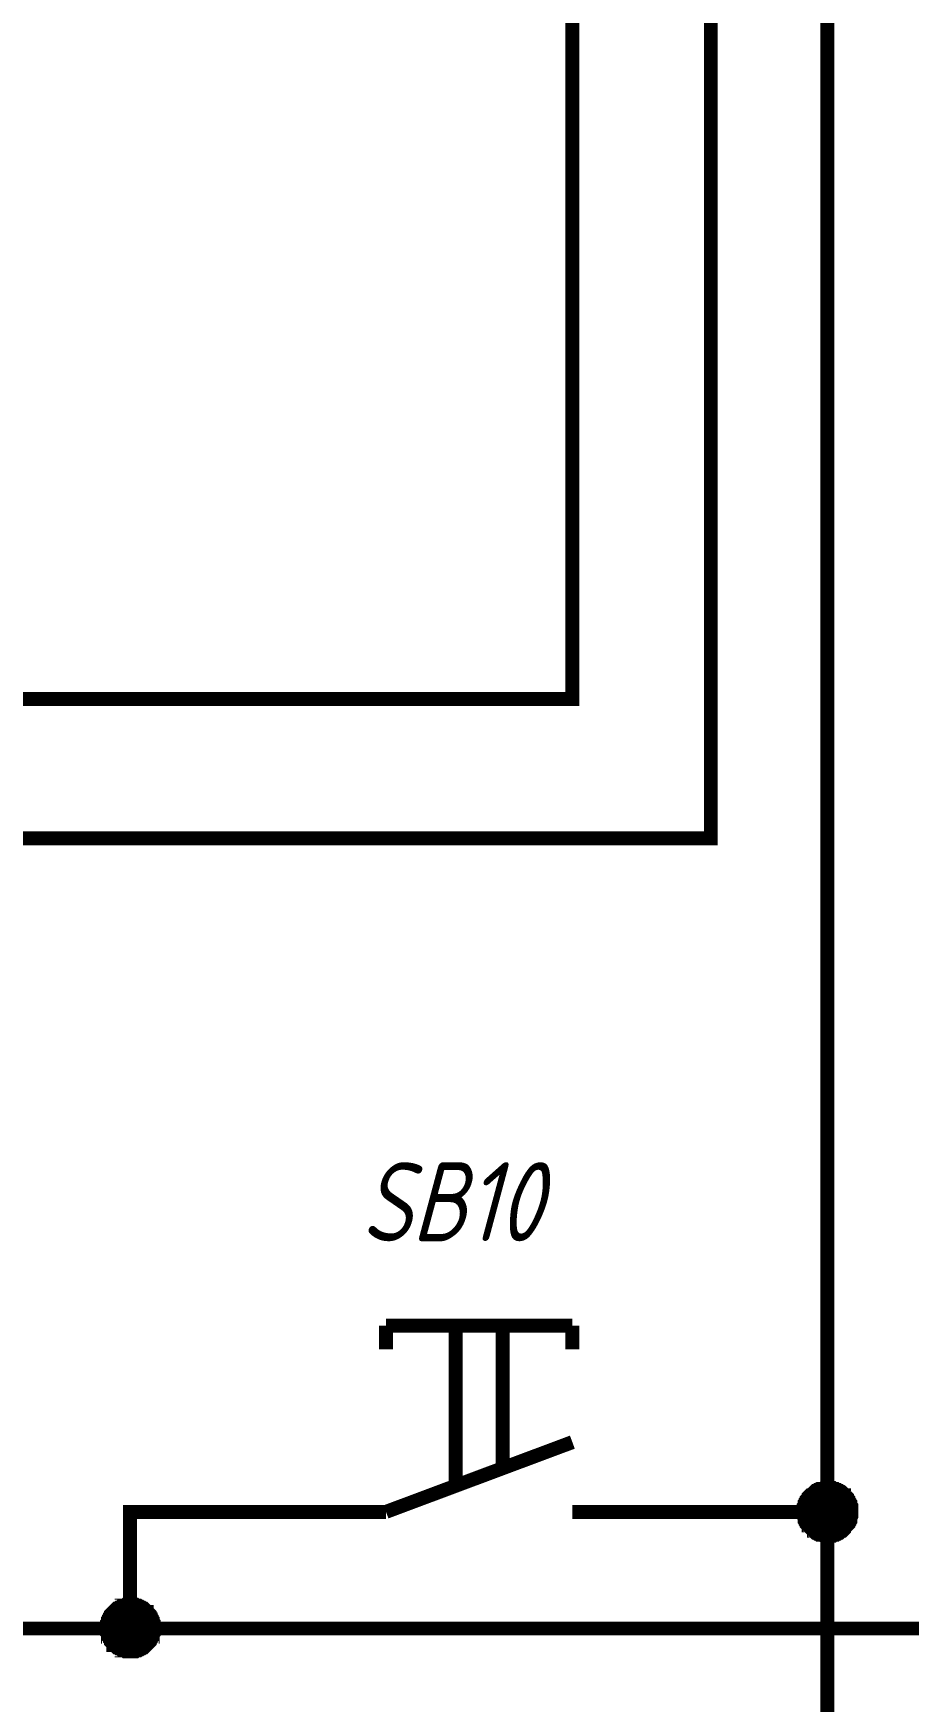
# Model space of a CAD drawing. Header units: millimetres. Extents: x 0 to 841, y 0 to 594.
# Drawn here: x 390.42 to 409.25, y 66.43 to 102.32 of the extents above; entities that cross this region are included whole.
import ezdxf

# ---------------------------------------------------------------- set-up
doc = ezdxf.new("R2010")
doc.units = ezdxf.units.MM
doc.layers.add('Sheet', color=255, linetype='Continuous')
doc.styles.get("Standard").update_dxf_attribs({"font": '', "oblique": 15})
doc.styles.get('Standard').set_extended_font_data('GOST type A')

msp = doc.modelspace()

# ---------------------------------------------------------------- linework, layer by layer
at = {"layer": 'Sheet', "color": 18, "true_color": 0x000000, "const_width": 0.3}
for points in [[(367.008, 70.51), (367.008, 88.002), (402.02, 88.002), (402.02, 311.492), (402.02, 311.492), (435.015, 311.492), (435.015, 333.979), (450.001, 333.979)], [(387.504, 70.51), (387.504, 85.001), (404.999, 85.001), (404.999, 308.983), (404.999, 308.983), (437.502, 308.983), (437.502, 328.985), (450.001, 328.985)], [(392.5, 68.001), (392.5, 68.001), (593.005, 68.001), (593.005, 323.99), (497.513, 323.99), (497.513, 323.99)], [(405.021, 45.513), (407.508, 45.513), (407.508, 58.011), (407.508, 70.51), (407.508, 306.497)], [(398.01, 74.519), (402.02, 74.519)], [(398.01, 74.519), (398.01, 74.004)], [(399.511, 71.002), (399.511, 74.519)], [(400.519, 74.519), (400.519, 71.517)], [(402.02, 74.519), (402.02, 74.004)], [(398.01, 70.51), (402.02, 72.01)], [(406.993, 70.51), (406.993, 70.532), (406.993, 70.554), (406.993, 70.599), (406.993, 70.621), (407.015, 70.644), (407.015, 70.666), (407.015, 70.689), (407.037, 70.711), (407.037, 70.733), (407.06, 70.756), (407.06, 70.778), (407.082, 70.801), (407.105, 70.823), (407.105, 70.845), (407.127, 70.868), (407.149, 70.868), (407.172, 70.89), (407.194, 70.913), (407.217, 70.935), (407.217, 70.935), (407.239, 70.957), (407.261, 70.957), (407.284, 70.98), (407.306, 70.98), (407.329, 71.002), (407.351, 71.002), (407.373, 71.002), (407.418, 71.025), (407.441, 71.025), (407.463, 71.025), (407.485, 71.025), (407.508, 71.025)], [(406.993, 70.51), (406.993, 70.532), (406.993, 70.554), (406.993, 70.599), (406.993, 70.621), (407.015, 70.644), (407.015, 70.666), (407.015, 70.689), (407.037, 70.711), (407.037, 70.733), (407.06, 70.756), (407.06, 70.778), (407.082, 70.801), (407.105, 70.823), (407.105, 70.845), (407.127, 70.868), (407.149, 70.868), (407.172, 70.89), (407.194, 70.913), (407.217, 70.935), (407.217, 70.935), (407.239, 70.957), (407.261, 70.957), (407.284, 70.98), (407.306, 70.98), (407.329, 71.002), (407.351, 71.002), (407.373, 71.002), (407.418, 71.025), (407.441, 71.025), (407.463, 71.025), (407.485, 71.025), (407.508, 71.025)], [(406.993, 70.51), (406.993, 70.532), (406.993, 70.554), (406.993, 70.599), (406.993, 70.621), (407.015, 70.644), (407.015, 70.666), (407.015, 70.689), (407.037, 70.711), (407.037, 70.733), (407.06, 70.756), (407.06, 70.778), (407.082, 70.801), (407.105, 70.823), (407.105, 70.845), (407.127, 70.868), (407.149, 70.868), (407.172, 70.89), (407.194, 70.913), (407.217, 70.935), (407.217, 70.935), (407.239, 70.957), (407.261, 70.957), (407.284, 70.98), (407.306, 70.98), (407.329, 71.002), (407.351, 71.002), (407.373, 71.002), (407.418, 71.025), (407.441, 71.025), (407.463, 71.025), (407.485, 71.025), (407.508, 71.025)], [(406.993, 70.51), (406.993, 70.532), (406.993, 70.554), (406.993, 70.599), (406.993, 70.621), (407.015, 70.644), (407.015, 70.666), (407.015, 70.689), (407.037, 70.711), (407.037, 70.733), (407.06, 70.756), (407.06, 70.778), (407.082, 70.801), (407.105, 70.823), (407.105, 70.845), (407.127, 70.868), (407.149, 70.868), (407.172, 70.89), (407.194, 70.913), (407.217, 70.935), (407.217, 70.935), (407.239, 70.957), (407.261, 70.957), (407.284, 70.98), (407.306, 70.98), (407.329, 71.002), (407.351, 71.002), (407.373, 71.002), (407.418, 71.025), (407.441, 71.025), (407.463, 71.025), (407.485, 71.025), (407.508, 71.025)], [(406.993, 70.51), (406.993, 70.532), (406.993, 70.554), (406.993, 70.599), (406.993, 70.621), (407.015, 70.644), (407.015, 70.666), (407.015, 70.689), (407.037, 70.711), (407.037, 70.733), (407.06, 70.756), (407.06, 70.778), (407.082, 70.801), (407.105, 70.823), (407.105, 70.845), (407.127, 70.868), (407.149, 70.868), (407.172, 70.89), (407.194, 70.913), (407.217, 70.935), (407.217, 70.935), (407.239, 70.957), (407.261, 70.957), (407.284, 70.98), (407.306, 70.98), (407.329, 71.002), (407.351, 71.002), (407.373, 71.002), (407.418, 71.025), (407.441, 71.025), (407.463, 71.025), (407.485, 71.025), (407.508, 71.025)], [(406.993, 70.51), (406.993, 70.532), (406.993, 70.554), (406.993, 70.599), (406.993, 70.621), (407.015, 70.644), (407.015, 70.666), (407.015, 70.689), (407.037, 70.711), (407.037, 70.733), (407.06, 70.756), (407.06, 70.778), (407.082, 70.801), (407.105, 70.823), (407.105, 70.845), (407.127, 70.868), (407.149, 70.868), (407.172, 70.89), (407.194, 70.913), (407.217, 70.935), (407.217, 70.935), (407.239, 70.957), (407.261, 70.957), (407.284, 70.98), (407.306, 70.98), (407.329, 71.002), (407.351, 71.002), (407.373, 71.002), (407.418, 71.025), (407.441, 71.025), (407.463, 71.025), (407.485, 71.025), (407.508, 71.025)], [(406.993, 70.51), (406.993, 70.532), (406.993, 70.554), (406.993, 70.599), (406.993, 70.621), (407.015, 70.644), (407.015, 70.666), (407.015, 70.689), (407.037, 70.711), (407.037, 70.733), (407.06, 70.756), (407.06, 70.778), (407.082, 70.801), (407.105, 70.823), (407.105, 70.845), (407.127, 70.868), (407.149, 70.868), (407.172, 70.89), (407.194, 70.913), (407.217, 70.935), (407.217, 70.935), (407.239, 70.957), (407.261, 70.957), (407.284, 70.98), (407.306, 70.98), (407.329, 71.002), (407.351, 71.002), (407.373, 71.002), (407.418, 71.025), (407.441, 71.025), (407.463, 71.025), (407.485, 71.025), (407.508, 71.025)], [(406.993, 70.51), (406.993, 70.532), (406.993, 70.554), (406.993, 70.599), (406.993, 70.621), (407.015, 70.644), (407.015, 70.666), (407.015, 70.689), (407.037, 70.711), (407.037, 70.733), (407.06, 70.756), (407.06, 70.778), (407.082, 70.801), (407.105, 70.823), (407.105, 70.845), (407.127, 70.868), (407.149, 70.868), (407.172, 70.89), (407.194, 70.913), (407.217, 70.935), (407.217, 70.935), (407.239, 70.957), (407.261, 70.957), (407.284, 70.98), (407.306, 70.98), (407.329, 71.002), (407.351, 71.002), (407.373, 71.002), (407.418, 71.025), (407.441, 71.025), (407.463, 71.025), (407.485, 71.025), (407.508, 71.025)], [(407.508, 71.025), (407.508, 71.025)], [(407.508, 71.025), (407.53, 71.025), (407.553, 71.025), (407.597, 71.025), (407.62, 71.025), (407.642, 71.002), (407.665, 71.002), (407.687, 71.002), (407.709, 70.98), (407.732, 70.98), (407.754, 70.957), (407.777, 70.957), (407.799, 70.935), (407.821, 70.935), (407.844, 70.913), (407.866, 70.89), (407.866, 70.868), (407.889, 70.868), (407.911, 70.845), (407.933, 70.823), (407.933, 70.801), (407.956, 70.778), (407.956, 70.756), (407.978, 70.733), (407.978, 70.711), (408.001, 70.689), (408.001, 70.666), (408.001, 70.644), (408.023, 70.621), (408.023, 70.599), (408.023, 70.554), (408.023, 70.532), (408.023, 70.51)], [(407.508, 71.025), (407.508, 71.025)], [(407.508, 71.025), (407.53, 71.025), (407.553, 71.025), (407.597, 71.025), (407.62, 71.025), (407.642, 71.002), (407.665, 71.002), (407.687, 71.002), (407.709, 70.98), (407.732, 70.98), (407.754, 70.957), (407.777, 70.957), (407.799, 70.935), (407.821, 70.935), (407.844, 70.913), (407.866, 70.89), (407.866, 70.868), (407.889, 70.868), (407.911, 70.845), (407.933, 70.823), (407.933, 70.801), (407.956, 70.778), (407.956, 70.756), (407.978, 70.733), (407.978, 70.711), (408.001, 70.689), (408.001, 70.666), (408.001, 70.644), (408.023, 70.621), (408.023, 70.599), (408.023, 70.554), (408.023, 70.532), (408.023, 70.51)], [(407.508, 71.025), (407.508, 71.025)], [(407.508, 71.025), (407.53, 71.025), (407.553, 71.025), (407.597, 71.025), (407.62, 71.025), (407.642, 71.002), (407.665, 71.002), (407.687, 71.002), (407.709, 70.98), (407.732, 70.98), (407.754, 70.957), (407.777, 70.957), (407.799, 70.935), (407.821, 70.935), (407.844, 70.913), (407.866, 70.89), (407.866, 70.868), (407.889, 70.868), (407.911, 70.845), (407.933, 70.823), (407.933, 70.801), (407.956, 70.778), (407.956, 70.756), (407.978, 70.733), (407.978, 70.711), (408.001, 70.689), (408.001, 70.666), (408.001, 70.644), (408.023, 70.621), (408.023, 70.599), (408.023, 70.554), (408.023, 70.532), (408.023, 70.51)], [(407.508, 71.025), (407.508, 71.025)], [(407.508, 71.025), (407.53, 71.025), (407.553, 71.025), (407.597, 71.025), (407.62, 71.025), (407.642, 71.002), (407.665, 71.002), (407.687, 71.002), (407.709, 70.98), (407.732, 70.98), (407.754, 70.957), (407.777, 70.957), (407.799, 70.935), (407.821, 70.935), (407.844, 70.913), (407.866, 70.89), (407.866, 70.868), (407.889, 70.868), (407.911, 70.845), (407.933, 70.823), (407.933, 70.801), (407.956, 70.778), (407.956, 70.756), (407.978, 70.733), (407.978, 70.711), (408.001, 70.689), (408.001, 70.666), (408.001, 70.644), (408.023, 70.621), (408.023, 70.599), (408.023, 70.554), (408.023, 70.532), (408.023, 70.51)], [(407.508, 71.025), (407.508, 71.025)], [(407.508, 71.025), (407.53, 71.025), (407.553, 71.025), (407.597, 71.025), (407.62, 71.025), (407.642, 71.002), (407.665, 71.002), (407.687, 71.002), (407.709, 70.98), (407.732, 70.98), (407.754, 70.957), (407.777, 70.957), (407.799, 70.935), (407.821, 70.935), (407.844, 70.913), (407.866, 70.89), (407.866, 70.868), (407.889, 70.868), (407.911, 70.845), (407.933, 70.823), (407.933, 70.801), (407.956, 70.778), (407.956, 70.756), (407.978, 70.733), (407.978, 70.711), (408.001, 70.689), (408.001, 70.666), (408.001, 70.644), (408.023, 70.621), (408.023, 70.599), (408.023, 70.554), (408.023, 70.532), (408.023, 70.51)], [(407.508, 71.025), (407.508, 71.025)], [(407.508, 71.025), (407.53, 71.025), (407.553, 71.025), (407.597, 71.025), (407.62, 71.025), (407.642, 71.002), (407.665, 71.002), (407.687, 71.002), (407.709, 70.98), (407.732, 70.98), (407.754, 70.957), (407.777, 70.957), (407.799, 70.935), (407.821, 70.935), (407.844, 70.913), (407.866, 70.89), (407.866, 70.868), (407.889, 70.868), (407.911, 70.845), (407.933, 70.823), (407.933, 70.801), (407.956, 70.778), (407.956, 70.756), (407.978, 70.733), (407.978, 70.711), (408.001, 70.689), (408.001, 70.666), (408.001, 70.644), (408.023, 70.621), (408.023, 70.599), (408.023, 70.554), (408.023, 70.532), (408.023, 70.51)], [(407.508, 71.025), (407.508, 71.025)], [(407.508, 71.025), (407.53, 71.025), (407.553, 71.025), (407.597, 71.025), (407.62, 71.025), (407.642, 71.002), (407.665, 71.002), (407.687, 71.002), (407.709, 70.98), (407.732, 70.98), (407.754, 70.957), (407.777, 70.957), (407.799, 70.935), (407.821, 70.935), (407.844, 70.913), (407.866, 70.89), (407.866, 70.868), (407.889, 70.868), (407.911, 70.845), (407.933, 70.823), (407.933, 70.801), (407.956, 70.778), (407.956, 70.756), (407.978, 70.733), (407.978, 70.711), (408.001, 70.689), (408.001, 70.666), (408.001, 70.644), (408.023, 70.621), (408.023, 70.599), (408.023, 70.554), (408.023, 70.532), (408.023, 70.51)], [(407.508, 71.025), (407.508, 71.025)], [(407.508, 71.025), (407.53, 71.025), (407.553, 71.025), (407.597, 71.025), (407.62, 71.025), (407.642, 71.002), (407.665, 71.002), (407.687, 71.002), (407.709, 70.98), (407.732, 70.98), (407.754, 70.957), (407.777, 70.957), (407.799, 70.935), (407.821, 70.935), (407.844, 70.913), (407.866, 70.89), (407.866, 70.868), (407.889, 70.868), (407.911, 70.845), (407.933, 70.823), (407.933, 70.801), (407.956, 70.778), (407.956, 70.756), (407.978, 70.733), (407.978, 70.711), (408.001, 70.689), (408.001, 70.666), (408.001, 70.644), (408.023, 70.621), (408.023, 70.599), (408.023, 70.554), (408.023, 70.532), (408.023, 70.51)], [(355.001, 70.51), (352.515, 70.51), (352.515, 68.001), (372.518, 68.001), (392.5, 68.001), (392.5, 70.51), (395.008, 70.51)], [(397.517, 70.51), (395.008, 70.51)], [(397.517, 70.51), (398.01, 70.51)], [(402.512, 70.51), (402.02, 70.51)], [(402.512, 70.51), (405.021, 70.51)], [(405.021, 70.51), (407.508, 70.51)], [(407.508, 69.994), (407.485, 69.994), (407.463, 69.994), (407.441, 69.994), (407.418, 69.994), (407.373, 70.017), (407.351, 70.017), (407.329, 70.017), (407.306, 70.039), (407.284, 70.039), (407.261, 70.062), (407.239, 70.062), (407.217, 70.084), (407.217, 70.106), (407.194, 70.106), (407.172, 70.129), (407.149, 70.151), (407.127, 70.174), (407.105, 70.196), (407.105, 70.218), (407.082, 70.218), (407.06, 70.241), (407.06, 70.263), (407.037, 70.286), (407.037, 70.308), (407.015, 70.33), (407.015, 70.353), (407.015, 70.375), (406.993, 70.42), (406.993, 70.442), (406.993, 70.465), (406.993, 70.487), (406.993, 70.51)], [(406.993, 70.51), (406.993, 70.51)], [(407.508, 69.994), (407.485, 69.994), (407.463, 69.994), (407.441, 69.994), (407.418, 69.994), (407.373, 70.017), (407.351, 70.017), (407.329, 70.017), (407.306, 70.039), (407.284, 70.039), (407.261, 70.062), (407.239, 70.062), (407.217, 70.084), (407.217, 70.106), (407.194, 70.106), (407.172, 70.129), (407.149, 70.151), (407.127, 70.174), (407.105, 70.196), (407.105, 70.218), (407.082, 70.218), (407.06, 70.241), (407.06, 70.263), (407.037, 70.286), (407.037, 70.308), (407.015, 70.33), (407.015, 70.353), (407.015, 70.375), (406.993, 70.42), (406.993, 70.442), (406.993, 70.465), (406.993, 70.487), (406.993, 70.51)], [(406.993, 70.51), (406.993, 70.51)], [(407.508, 69.994), (407.485, 69.994), (407.463, 69.994), (407.441, 69.994), (407.418, 69.994), (407.373, 70.017), (407.351, 70.017), (407.329, 70.017), (407.306, 70.039), (407.284, 70.039), (407.261, 70.062), (407.239, 70.062), (407.217, 70.084), (407.217, 70.106), (407.194, 70.106), (407.172, 70.129), (407.149, 70.151), (407.127, 70.174), (407.105, 70.196), (407.105, 70.218), (407.082, 70.218), (407.06, 70.241), (407.06, 70.263), (407.037, 70.286), (407.037, 70.308), (407.015, 70.33), (407.015, 70.353), (407.015, 70.375), (406.993, 70.42), (406.993, 70.442), (406.993, 70.465), (406.993, 70.487), (406.993, 70.51)], [(406.993, 70.51), (406.993, 70.51)], [(407.508, 69.994), (407.485, 69.994), (407.463, 69.994), (407.441, 69.994), (407.418, 69.994), (407.373, 70.017), (407.351, 70.017), (407.329, 70.017), (407.306, 70.039), (407.284, 70.039), (407.261, 70.062), (407.239, 70.062), (407.217, 70.084), (407.217, 70.106), (407.194, 70.106), (407.172, 70.129), (407.149, 70.151), (407.127, 70.174), (407.105, 70.196), (407.105, 70.218), (407.082, 70.218), (407.06, 70.241), (407.06, 70.263), (407.037, 70.286), (407.037, 70.308), (407.015, 70.33), (407.015, 70.353), (407.015, 70.375), (406.993, 70.42), (406.993, 70.442), (406.993, 70.465), (406.993, 70.487), (406.993, 70.51)], [(406.993, 70.51), (406.993, 70.51)], [(407.508, 69.994), (407.485, 69.994), (407.463, 69.994), (407.441, 69.994), (407.418, 69.994), (407.373, 70.017), (407.351, 70.017), (407.329, 70.017), (407.306, 70.039), (407.284, 70.039), (407.261, 70.062), (407.239, 70.062), (407.217, 70.084), (407.217, 70.106), (407.194, 70.106), (407.172, 70.129), (407.149, 70.151), (407.127, 70.174), (407.105, 70.196), (407.105, 70.218), (407.082, 70.218), (407.06, 70.241), (407.06, 70.263), (407.037, 70.286), (407.037, 70.308), (407.015, 70.33), (407.015, 70.353), (407.015, 70.375), (406.993, 70.42), (406.993, 70.442), (406.993, 70.465), (406.993, 70.487), (406.993, 70.51)], [(406.993, 70.51), (406.993, 70.51)], [(407.508, 69.994), (407.485, 69.994), (407.463, 69.994), (407.441, 69.994), (407.418, 69.994), (407.373, 70.017), (407.351, 70.017), (407.329, 70.017), (407.306, 70.039), (407.284, 70.039), (407.261, 70.062), (407.239, 70.062), (407.217, 70.084), (407.217, 70.106), (407.194, 70.106), (407.172, 70.129), (407.149, 70.151), (407.127, 70.174), (407.105, 70.196), (407.105, 70.218), (407.082, 70.218), (407.06, 70.241), (407.06, 70.263), (407.037, 70.286), (407.037, 70.308), (407.015, 70.33), (407.015, 70.353), (407.015, 70.375), (406.993, 70.42), (406.993, 70.442), (406.993, 70.465), (406.993, 70.487), (406.993, 70.51)], [(406.993, 70.51), (406.993, 70.51)], [(407.508, 69.994), (407.485, 69.994), (407.463, 69.994), (407.441, 69.994), (407.418, 69.994), (407.373, 70.017), (407.351, 70.017), (407.329, 70.017), (407.306, 70.039), (407.284, 70.039), (407.261, 70.062), (407.239, 70.062), (407.217, 70.084), (407.217, 70.106), (407.194, 70.106), (407.172, 70.129), (407.149, 70.151), (407.127, 70.174), (407.105, 70.196), (407.105, 70.218), (407.082, 70.218), (407.06, 70.241), (407.06, 70.263), (407.037, 70.286), (407.037, 70.308), (407.015, 70.33), (407.015, 70.353), (407.015, 70.375), (406.993, 70.42), (406.993, 70.442), (406.993, 70.465), (406.993, 70.487), (406.993, 70.51)], [(406.993, 70.51), (406.993, 70.51)], [(407.508, 69.994), (407.485, 69.994), (407.463, 69.994), (407.441, 69.994), (407.418, 69.994), (407.373, 70.017), (407.351, 70.017), (407.329, 70.017), (407.306, 70.039), (407.284, 70.039), (407.261, 70.062), (407.239, 70.062), (407.217, 70.084), (407.217, 70.106), (407.194, 70.106), (407.172, 70.129), (407.149, 70.151), (407.127, 70.174), (407.105, 70.196), (407.105, 70.218), (407.082, 70.218), (407.06, 70.241), (407.06, 70.263), (407.037, 70.286), (407.037, 70.308), (407.015, 70.33), (407.015, 70.353), (407.015, 70.375), (406.993, 70.42), (406.993, 70.442), (406.993, 70.465), (406.993, 70.487), (406.993, 70.51)], [(406.993, 70.51), (406.993, 70.51)], [(408.023, 70.51), (408.023, 70.487), (408.023, 70.465), (408.023, 70.442), (408.023, 70.42), (408.001, 70.375), (408.001, 70.353), (408.001, 70.33), (407.978, 70.308), (407.978, 70.286), (407.956, 70.263), (407.956, 70.241), (407.933, 70.218), (407.933, 70.218), (407.911, 70.196), (407.889, 70.174), (407.866, 70.151), (407.866, 70.129), (407.844, 70.106), (407.821, 70.106), (407.799, 70.084), (407.777, 70.062), (407.754, 70.062), (407.732, 70.039), (407.709, 70.039), (407.687, 70.017), (407.665, 70.017), (407.642, 70.017), (407.62, 69.994), (407.597, 69.994), (407.553, 69.994), (407.53, 69.994), (407.508, 69.994)], [(408.023, 70.51), (408.023, 70.487), (408.023, 70.465), (408.023, 70.442), (408.023, 70.42), (408.001, 70.375), (408.001, 70.353), (408.001, 70.33), (407.978, 70.308), (407.978, 70.286), (407.956, 70.263), (407.956, 70.241), (407.933, 70.218), (407.933, 70.218), (407.911, 70.196), (407.889, 70.174), (407.866, 70.151), (407.866, 70.129), (407.844, 70.106), (407.821, 70.106), (407.799, 70.084), (407.777, 70.062), (407.754, 70.062), (407.732, 70.039), (407.709, 70.039), (407.687, 70.017), (407.665, 70.017), (407.642, 70.017), (407.62, 69.994), (407.597, 69.994), (407.553, 69.994), (407.53, 69.994), (407.508, 69.994)], [(408.023, 70.51), (408.023, 70.487), (408.023, 70.465), (408.023, 70.442), (408.023, 70.42), (408.001, 70.375), (408.001, 70.353), (408.001, 70.33), (407.978, 70.308), (407.978, 70.286), (407.956, 70.263), (407.956, 70.241), (407.933, 70.218), (407.933, 70.218), (407.911, 70.196), (407.889, 70.174), (407.866, 70.151), (407.866, 70.129), (407.844, 70.106), (407.821, 70.106), (407.799, 70.084), (407.777, 70.062), (407.754, 70.062), (407.732, 70.039), (407.709, 70.039), (407.687, 70.017), (407.665, 70.017), (407.642, 70.017), (407.62, 69.994), (407.597, 69.994), (407.553, 69.994), (407.53, 69.994), (407.508, 69.994)], [(408.023, 70.51), (408.023, 70.487), (408.023, 70.465), (408.023, 70.442), (408.023, 70.42), (408.001, 70.375), (408.001, 70.353), (408.001, 70.33), (407.978, 70.308), (407.978, 70.286), (407.956, 70.263), (407.956, 70.241), (407.933, 70.218), (407.933, 70.218), (407.911, 70.196), (407.889, 70.174), (407.866, 70.151), (407.866, 70.129), (407.844, 70.106), (407.821, 70.106), (407.799, 70.084), (407.777, 70.062), (407.754, 70.062), (407.732, 70.039), (407.709, 70.039), (407.687, 70.017), (407.665, 70.017), (407.642, 70.017), (407.62, 69.994), (407.597, 69.994), (407.553, 69.994), (407.53, 69.994), (407.508, 69.994)], [(408.023, 70.51), (408.023, 70.487), (408.023, 70.465), (408.023, 70.442), (408.023, 70.42), (408.001, 70.375), (408.001, 70.353), (408.001, 70.33), (407.978, 70.308), (407.978, 70.286), (407.956, 70.263), (407.956, 70.241), (407.933, 70.218), (407.933, 70.218), (407.911, 70.196), (407.889, 70.174), (407.866, 70.151), (407.866, 70.129), (407.844, 70.106), (407.821, 70.106), (407.799, 70.084), (407.777, 70.062), (407.754, 70.062), (407.732, 70.039), (407.709, 70.039), (407.687, 70.017), (407.665, 70.017), (407.642, 70.017), (407.62, 69.994), (407.597, 69.994), (407.553, 69.994), (407.53, 69.994), (407.508, 69.994)], [(408.023, 70.51), (408.023, 70.487), (408.023, 70.465), (408.023, 70.442), (408.023, 70.42), (408.001, 70.375), (408.001, 70.353), (408.001, 70.33), (407.978, 70.308), (407.978, 70.286), (407.956, 70.263), (407.956, 70.241), (407.933, 70.218), (407.933, 70.218), (407.911, 70.196), (407.889, 70.174), (407.866, 70.151), (407.866, 70.129), (407.844, 70.106), (407.821, 70.106), (407.799, 70.084), (407.777, 70.062), (407.754, 70.062), (407.732, 70.039), (407.709, 70.039), (407.687, 70.017), (407.665, 70.017), (407.642, 70.017), (407.62, 69.994), (407.597, 69.994), (407.553, 69.994), (407.53, 69.994), (407.508, 69.994)], [(408.023, 70.51), (408.023, 70.487), (408.023, 70.465), (408.023, 70.442), (408.023, 70.42), (408.001, 70.375), (408.001, 70.353), (408.001, 70.33), (407.978, 70.308), (407.978, 70.286), (407.956, 70.263), (407.956, 70.241), (407.933, 70.218), (407.933, 70.218), (407.911, 70.196), (407.889, 70.174), (407.866, 70.151), (407.866, 70.129), (407.844, 70.106), (407.821, 70.106), (407.799, 70.084), (407.777, 70.062), (407.754, 70.062), (407.732, 70.039), (407.709, 70.039), (407.687, 70.017), (407.665, 70.017), (407.642, 70.017), (407.62, 69.994), (407.597, 69.994), (407.553, 69.994), (407.53, 69.994), (407.508, 69.994)], [(408.023, 70.51), (408.023, 70.487), (408.023, 70.465), (408.023, 70.442), (408.023, 70.42), (408.001, 70.375), (408.001, 70.353), (408.001, 70.33), (407.978, 70.308), (407.978, 70.286), (407.956, 70.263), (407.956, 70.241), (407.933, 70.218), (407.933, 70.218), (407.911, 70.196), (407.889, 70.174), (407.866, 70.151), (407.866, 70.129), (407.844, 70.106), (407.821, 70.106), (407.799, 70.084), (407.777, 70.062), (407.754, 70.062), (407.732, 70.039), (407.709, 70.039), (407.687, 70.017), (407.665, 70.017), (407.642, 70.017), (407.62, 69.994), (407.597, 69.994), (407.553, 69.994), (407.53, 69.994), (407.508, 69.994)], [(408.023, 70.51), (408.023, 70.51), (408.023, 70.51), (408.023, 70.51), (408.023, 70.51), (408.023, 70.51), (408.023, 70.51), (408.023, 70.51), (408.023, 70.51), (408.023, 70.51), (408.023, 70.51), (408.023, 70.51), (408.023, 70.51), (408.023, 70.51), (408.023, 70.51), (408.023, 70.51), (408.023, 70.51), (408.023, 70.51), (408.023, 70.51), (408.023, 70.51), (408.023, 70.51), (408.023, 70.51), (408.023, 70.51), (408.023, 70.51), (408.023, 70.51), (408.023, 70.51), (408.023, 70.51), (408.023, 70.51), (408.023, 70.51), (408.023, 70.51), (408.023, 70.51), (408.023, 70.51), (408.023, 70.51)], [(408.023, 70.51), (408.023, 70.51)], [(408.023, 70.51), (408.023, 70.51), (408.023, 70.51), (408.023, 70.51), (408.023, 70.51), (408.023, 70.51), (408.023, 70.51), (408.023, 70.51), (408.023, 70.51), (408.023, 70.51), (408.023, 70.51), (408.023, 70.51), (408.023, 70.51), (408.023, 70.51), (408.023, 70.51), (408.023, 70.51), (408.023, 70.51), (408.023, 70.51), (408.023, 70.51), (408.023, 70.51), (408.023, 70.51), (408.023, 70.51), (408.023, 70.51), (408.023, 70.51), (408.023, 70.51), (408.023, 70.51), (408.023, 70.51), (408.023, 70.51), (408.023, 70.51), (408.023, 70.51), (408.023, 70.51), (408.023, 70.51), (408.023, 70.51)], [(408.023, 70.51), (408.023, 70.51)], [(408.023, 70.51), (408.023, 70.51), (408.023, 70.51), (408.023, 70.51), (408.023, 70.51), (408.023, 70.51), (408.023, 70.51), (408.023, 70.51), (408.023, 70.51), (408.023, 70.51), (408.023, 70.51), (408.023, 70.51), (408.023, 70.51), (408.023, 70.51), (408.023, 70.51), (408.023, 70.51), (408.023, 70.51), (408.023, 70.51), (408.023, 70.51), (408.023, 70.51), (408.023, 70.51), (408.023, 70.51), (408.023, 70.51), (408.023, 70.51), (408.023, 70.51), (408.023, 70.51), (408.023, 70.51), (408.023, 70.51), (408.023, 70.51), (408.023, 70.51), (408.023, 70.51), (408.023, 70.51), (408.023, 70.51)], [(408.023, 70.51), (408.023, 70.51)], [(408.023, 70.51), (408.023, 70.51), (408.023, 70.51), (408.023, 70.51), (408.023, 70.51), (408.023, 70.51), (408.023, 70.51), (408.023, 70.51), (408.023, 70.51), (408.023, 70.51), (408.023, 70.51), (408.023, 70.51), (408.023, 70.51), (408.023, 70.51), (408.023, 70.51), (408.023, 70.51), (408.023, 70.51), (408.023, 70.51), (408.023, 70.51), (408.023, 70.51), (408.023, 70.51), (408.023, 70.51), (408.023, 70.51), (408.023, 70.51), (408.023, 70.51), (408.023, 70.51), (408.023, 70.51), (408.023, 70.51), (408.023, 70.51), (408.023, 70.51), (408.023, 70.51), (408.023, 70.51), (408.023, 70.51)], [(408.023, 70.51), (408.023, 70.51)], [(408.023, 70.51), (408.023, 70.51), (408.023, 70.51), (408.023, 70.51), (408.023, 70.51), (408.023, 70.51), (408.023, 70.51), (408.023, 70.51), (408.023, 70.51), (408.023, 70.51), (408.023, 70.51), (408.023, 70.51), (408.023, 70.51), (408.023, 70.51), (408.023, 70.51), (408.023, 70.51), (408.023, 70.51), (408.023, 70.51), (408.023, 70.51), (408.023, 70.51), (408.023, 70.51), (408.023, 70.51), (408.023, 70.51), (408.023, 70.51), (408.023, 70.51), (408.023, 70.51), (408.023, 70.51), (408.023, 70.51), (408.023, 70.51), (408.023, 70.51), (408.023, 70.51), (408.023, 70.51), (408.023, 70.51)], [(408.023, 70.51), (408.023, 70.51)], [(408.023, 70.51), (408.023, 70.51), (408.023, 70.51), (408.023, 70.51), (408.023, 70.51), (408.023, 70.51), (408.023, 70.51), (408.023, 70.51), (408.023, 70.51), (408.023, 70.51), (408.023, 70.51), (408.023, 70.51), (408.023, 70.51), (408.023, 70.51), (408.023, 70.51), (408.023, 70.51), (408.023, 70.51), (408.023, 70.51), (408.023, 70.51), (408.023, 70.51), (408.023, 70.51), (408.023, 70.51), (408.023, 70.51), (408.023, 70.51), (408.023, 70.51), (408.023, 70.51), (408.023, 70.51), (408.023, 70.51), (408.023, 70.51), (408.023, 70.51), (408.023, 70.51), (408.023, 70.51), (408.023, 70.51)], [(408.023, 70.51), (408.023, 70.51)], [(408.023, 70.51), (408.023, 70.51), (408.023, 70.51), (408.023, 70.51), (408.023, 70.51), (408.023, 70.51), (408.023, 70.51), (408.023, 70.51), (408.023, 70.51), (408.023, 70.51), (408.023, 70.51), (408.023, 70.51), (408.023, 70.51), (408.023, 70.51), (408.023, 70.51), (408.023, 70.51), (408.023, 70.51), (408.023, 70.51), (408.023, 70.51), (408.023, 70.51), (408.023, 70.51), (408.023, 70.51), (408.023, 70.51), (408.023, 70.51), (408.023, 70.51), (408.023, 70.51), (408.023, 70.51), (408.023, 70.51), (408.023, 70.51), (408.023, 70.51), (408.023, 70.51), (408.023, 70.51), (408.023, 70.51)], [(408.023, 70.51), (408.023, 70.51)], [(408.023, 70.51), (408.023, 70.51), (408.023, 70.51), (408.023, 70.51), (408.023, 70.51), (408.023, 70.51), (408.023, 70.51), (408.023, 70.51), (408.023, 70.51), (408.023, 70.51), (408.023, 70.51), (408.023, 70.51), (408.023, 70.51), (408.023, 70.51), (408.023, 70.51), (408.023, 70.51), (408.023, 70.51), (408.023, 70.51), (408.023, 70.51), (408.023, 70.51), (408.023, 70.51), (408.023, 70.51), (408.023, 70.51), (408.023, 70.51), (408.023, 70.51), (408.023, 70.51), (408.023, 70.51), (408.023, 70.51), (408.023, 70.51), (408.023, 70.51), (408.023, 70.51), (408.023, 70.51), (408.023, 70.51)], [(408.023, 70.51), (408.023, 70.51)], [(392.007, 68.001), (392.007, 68.023), (392.007, 68.046), (392.007, 68.09), (392.007, 68.113), (392.029, 68.135), (392.029, 68.158), (392.029, 68.18), (392.052, 68.202), (392.052, 68.225), (392.074, 68.247), (392.074, 68.27), (392.096, 68.292), (392.096, 68.314), (392.119, 68.337), (392.141, 68.359), (392.141, 68.359), (392.164, 68.382), (392.186, 68.404), (392.208, 68.426), (392.231, 68.426), (392.253, 68.449), (392.276, 68.449), (392.298, 68.471), (392.32, 68.471), (392.32, 68.494), (392.365, 68.494), (392.388, 68.494), (392.41, 68.516), (392.432, 68.516), (392.455, 68.516), (392.477, 68.516), (392.5, 68.516)], [(392.007, 68.001), (392.007, 68.023), (392.007, 68.046), (392.007, 68.09), (392.007, 68.113), (392.029, 68.135), (392.029, 68.158), (392.029, 68.18), (392.052, 68.202), (392.052, 68.225), (392.074, 68.247), (392.074, 68.27), (392.096, 68.292), (392.096, 68.314), (392.119, 68.337), (392.141, 68.359), (392.141, 68.359), (392.164, 68.382), (392.186, 68.404), (392.208, 68.426), (392.231, 68.426), (392.253, 68.449), (392.276, 68.449), (392.298, 68.471), (392.32, 68.471), (392.32, 68.494), (392.365, 68.494), (392.388, 68.494), (392.41, 68.516), (392.432, 68.516), (392.455, 68.516), (392.477, 68.516), (392.5, 68.516)], [(392.007, 68.001), (392.007, 68.023), (392.007, 68.046), (392.007, 68.09), (392.007, 68.113), (392.029, 68.135), (392.029, 68.158), (392.029, 68.18), (392.052, 68.202), (392.052, 68.225), (392.074, 68.247), (392.074, 68.27), (392.096, 68.292), (392.096, 68.314), (392.119, 68.337), (392.141, 68.359), (392.141, 68.359), (392.164, 68.382), (392.186, 68.404), (392.208, 68.426), (392.231, 68.426), (392.253, 68.449), (392.276, 68.449), (392.298, 68.471), (392.32, 68.471), (392.32, 68.494), (392.365, 68.494), (392.388, 68.494), (392.41, 68.516), (392.432, 68.516), (392.455, 68.516), (392.477, 68.516), (392.5, 68.516)], [(392.007, 68.001), (392.007, 68.023), (392.007, 68.046), (392.007, 68.09), (392.007, 68.113), (392.029, 68.135), (392.029, 68.158), (392.029, 68.18), (392.052, 68.202), (392.052, 68.225), (392.074, 68.247), (392.074, 68.27), (392.096, 68.292), (392.096, 68.314), (392.119, 68.337), (392.141, 68.359), (392.141, 68.359), (392.164, 68.382), (392.186, 68.404), (392.208, 68.426), (392.231, 68.426), (392.253, 68.449), (392.276, 68.449), (392.298, 68.471), (392.32, 68.471), (392.32, 68.494), (392.365, 68.494), (392.388, 68.494), (392.41, 68.516), (392.432, 68.516), (392.455, 68.516), (392.477, 68.516), (392.5, 68.516)], [(392.007, 68.001), (392.007, 68.023), (392.007, 68.046), (392.007, 68.09), (392.007, 68.113), (392.029, 68.135), (392.029, 68.158), (392.029, 68.18), (392.052, 68.202), (392.052, 68.225), (392.074, 68.247), (392.074, 68.27), (392.096, 68.292), (392.096, 68.314), (392.119, 68.337), (392.141, 68.359), (392.141, 68.359), (392.164, 68.382), (392.186, 68.404), (392.208, 68.426), (392.231, 68.426), (392.253, 68.449), (392.276, 68.449), (392.298, 68.471), (392.32, 68.471), (392.32, 68.494), (392.365, 68.494), (392.388, 68.494), (392.41, 68.516), (392.432, 68.516), (392.455, 68.516), (392.477, 68.516), (392.5, 68.516)], [(392.007, 68.001), (392.007, 68.023), (392.007, 68.046), (392.007, 68.09), (392.007, 68.113), (392.029, 68.135), (392.029, 68.158), (392.029, 68.18), (392.052, 68.202), (392.052, 68.225), (392.074, 68.247), (392.074, 68.27), (392.096, 68.292), (392.096, 68.314), (392.119, 68.337), (392.141, 68.359), (392.141, 68.359), (392.164, 68.382), (392.186, 68.404), (392.208, 68.426), (392.231, 68.426), (392.253, 68.449), (392.276, 68.449), (392.298, 68.471), (392.32, 68.471), (392.32, 68.494), (392.365, 68.494), (392.388, 68.494), (392.41, 68.516), (392.432, 68.516), (392.455, 68.516), (392.477, 68.516), (392.5, 68.516)], [(392.007, 68.001), (392.007, 68.023), (392.007, 68.046), (392.007, 68.09), (392.007, 68.113), (392.029, 68.135), (392.029, 68.158), (392.029, 68.18), (392.052, 68.202), (392.052, 68.225), (392.074, 68.247), (392.074, 68.27), (392.096, 68.292), (392.096, 68.314), (392.119, 68.337), (392.141, 68.359), (392.141, 68.359), (392.164, 68.382), (392.186, 68.404), (392.208, 68.426), (392.231, 68.426), (392.253, 68.449), (392.276, 68.449), (392.298, 68.471), (392.32, 68.471), (392.32, 68.494), (392.365, 68.494), (392.388, 68.494), (392.41, 68.516), (392.432, 68.516), (392.455, 68.516), (392.477, 68.516), (392.5, 68.516)], [(392.007, 68.001), (392.007, 68.023), (392.007, 68.046), (392.007, 68.09), (392.007, 68.113), (392.029, 68.135), (392.029, 68.158), (392.029, 68.18), (392.052, 68.202), (392.052, 68.225), (392.074, 68.247), (392.074, 68.27), (392.096, 68.292), (392.096, 68.314), (392.119, 68.337), (392.141, 68.359), (392.141, 68.359), (392.164, 68.382), (392.186, 68.404), (392.208, 68.426), (392.231, 68.426), (392.253, 68.449), (392.276, 68.449), (392.298, 68.471), (392.32, 68.471), (392.32, 68.494), (392.365, 68.494), (392.388, 68.494), (392.41, 68.516), (392.432, 68.516), (392.455, 68.516), (392.477, 68.516), (392.5, 68.516)], [(392.5, 68.516), (392.5, 68.516)], [(392.5, 68.516), (392.522, 68.516), (392.544, 68.516), (392.589, 68.516), (392.612, 68.516), (392.634, 68.494), (392.656, 68.494), (392.679, 68.494), (392.701, 68.471), (392.724, 68.471), (392.746, 68.449), (392.768, 68.449), (392.791, 68.426), (392.813, 68.426), (392.836, 68.404), (392.858, 68.382), (392.858, 68.359), (392.88, 68.359), (392.903, 68.337), (392.925, 68.314), (392.925, 68.292), (392.948, 68.27), (392.948, 68.247), (392.97, 68.225), (392.97, 68.202), (392.992, 68.18), (392.992, 68.158), (392.992, 68.135), (393.015, 68.113), (393.015, 68.09), (393.015, 68.046), (393.015, 68.023), (393.015, 68.001)], [(392.5, 68.516), (392.5, 68.516)], [(392.5, 68.516), (392.522, 68.516), (392.544, 68.516), (392.589, 68.516), (392.612, 68.516), (392.634, 68.494), (392.656, 68.494), (392.679, 68.494), (392.701, 68.471), (392.724, 68.471), (392.746, 68.449), (392.768, 68.449), (392.791, 68.426), (392.813, 68.426), (392.836, 68.404), (392.858, 68.382), (392.858, 68.359), (392.88, 68.359), (392.903, 68.337), (392.925, 68.314), (392.925, 68.292), (392.948, 68.27), (392.948, 68.247), (392.97, 68.225), (392.97, 68.202), (392.992, 68.18), (392.992, 68.158), (392.992, 68.135), (393.015, 68.113), (393.015, 68.09), (393.015, 68.046), (393.015, 68.023), (393.015, 68.001)], [(392.5, 68.516), (392.5, 68.516)], [(392.5, 68.516), (392.522, 68.516), (392.544, 68.516), (392.589, 68.516), (392.612, 68.516), (392.634, 68.494), (392.656, 68.494), (392.679, 68.494), (392.701, 68.471), (392.724, 68.471), (392.746, 68.449), (392.768, 68.449), (392.791, 68.426), (392.813, 68.426), (392.836, 68.404), (392.858, 68.382), (392.858, 68.359), (392.88, 68.359), (392.903, 68.337), (392.925, 68.314), (392.925, 68.292), (392.948, 68.27), (392.948, 68.247), (392.97, 68.225), (392.97, 68.202), (392.992, 68.18), (392.992, 68.158), (392.992, 68.135), (393.015, 68.113), (393.015, 68.09), (393.015, 68.046), (393.015, 68.023), (393.015, 68.001)], [(392.5, 68.516), (392.5, 68.516)], [(392.5, 68.516), (392.522, 68.516), (392.544, 68.516), (392.589, 68.516), (392.612, 68.516), (392.634, 68.494), (392.656, 68.494), (392.679, 68.494), (392.701, 68.471), (392.724, 68.471), (392.746, 68.449), (392.768, 68.449), (392.791, 68.426), (392.813, 68.426), (392.836, 68.404), (392.858, 68.382), (392.858, 68.359), (392.88, 68.359), (392.903, 68.337), (392.925, 68.314), (392.925, 68.292), (392.948, 68.27), (392.948, 68.247), (392.97, 68.225), (392.97, 68.202), (392.992, 68.18), (392.992, 68.158), (392.992, 68.135), (393.015, 68.113), (393.015, 68.09), (393.015, 68.046), (393.015, 68.023), (393.015, 68.001)], [(392.5, 68.516), (392.5, 68.516)], [(392.5, 68.516), (392.522, 68.516), (392.544, 68.516), (392.589, 68.516), (392.612, 68.516), (392.634, 68.494), (392.656, 68.494), (392.679, 68.494), (392.701, 68.471), (392.724, 68.471), (392.746, 68.449), (392.768, 68.449), (392.791, 68.426), (392.813, 68.426), (392.836, 68.404), (392.858, 68.382), (392.858, 68.359), (392.88, 68.359), (392.903, 68.337), (392.925, 68.314), (392.925, 68.292), (392.948, 68.27), (392.948, 68.247), (392.97, 68.225), (392.97, 68.202), (392.992, 68.18), (392.992, 68.158), (392.992, 68.135), (393.015, 68.113), (393.015, 68.09), (393.015, 68.046), (393.015, 68.023), (393.015, 68.001)], [(392.5, 68.516), (392.5, 68.516)], [(392.5, 68.516), (392.522, 68.516), (392.544, 68.516), (392.589, 68.516), (392.612, 68.516), (392.634, 68.494), (392.656, 68.494), (392.679, 68.494), (392.701, 68.471), (392.724, 68.471), (392.746, 68.449), (392.768, 68.449), (392.791, 68.426), (392.813, 68.426), (392.836, 68.404), (392.858, 68.382), (392.858, 68.359), (392.88, 68.359), (392.903, 68.337), (392.925, 68.314), (392.925, 68.292), (392.948, 68.27), (392.948, 68.247), (392.97, 68.225), (392.97, 68.202), (392.992, 68.18), (392.992, 68.158), (392.992, 68.135), (393.015, 68.113), (393.015, 68.09), (393.015, 68.046), (393.015, 68.023), (393.015, 68.001)], [(392.5, 68.516), (392.5, 68.516)], [(392.5, 68.516), (392.522, 68.516), (392.544, 68.516), (392.589, 68.516), (392.612, 68.516), (392.634, 68.494), (392.656, 68.494), (392.679, 68.494), (392.701, 68.471), (392.724, 68.471), (392.746, 68.449), (392.768, 68.449), (392.791, 68.426), (392.813, 68.426), (392.836, 68.404), (392.858, 68.382), (392.858, 68.359), (392.88, 68.359), (392.903, 68.337), (392.925, 68.314), (392.925, 68.292), (392.948, 68.27), (392.948, 68.247), (392.97, 68.225), (392.97, 68.202), (392.992, 68.18), (392.992, 68.158), (392.992, 68.135), (393.015, 68.113), (393.015, 68.09), (393.015, 68.046), (393.015, 68.023), (393.015, 68.001)], [(392.5, 68.516), (392.5, 68.516)], [(392.5, 68.516), (392.522, 68.516), (392.544, 68.516), (392.589, 68.516), (392.612, 68.516), (392.634, 68.494), (392.656, 68.494), (392.679, 68.494), (392.701, 68.471), (392.724, 68.471), (392.746, 68.449), (392.768, 68.449), (392.791, 68.426), (392.813, 68.426), (392.836, 68.404), (392.858, 68.382), (392.858, 68.359), (392.88, 68.359), (392.903, 68.337), (392.925, 68.314), (392.925, 68.292), (392.948, 68.27), (392.948, 68.247), (392.97, 68.225), (392.97, 68.202), (392.992, 68.18), (392.992, 68.158), (392.992, 68.135), (393.015, 68.113), (393.015, 68.09), (393.015, 68.046), (393.015, 68.023), (393.015, 68.001)], [(392.5, 67.508), (392.477, 67.508), (392.455, 67.508), (392.432, 67.508), (392.41, 67.508), (392.388, 67.531), (392.365, 67.531), (392.32, 67.531), (392.32, 67.553), (392.298, 67.553), (392.276, 67.575), (392.253, 67.575), (392.231, 67.598), (392.208, 67.598), (392.186, 67.62), (392.164, 67.643), (392.141, 67.643), (392.141, 67.665), (392.119, 67.687), (392.096, 67.71), (392.096, 67.732), (392.074, 67.755), (392.074, 67.777), (392.052, 67.799), (392.052, 67.822), (392.029, 67.822), (392.029, 67.867), (392.029, 67.889), (392.007, 67.911), (392.007, 67.934), (392.007, 67.956), (392.007, 67.979), (392.007, 68.001)], [(392.007, 68.001), (392.007, 68.001)], [(392.5, 67.508), (392.477, 67.508), (392.455, 67.508), (392.432, 67.508), (392.41, 67.508), (392.388, 67.531), (392.365, 67.531), (392.32, 67.531), (392.32, 67.553), (392.298, 67.553), (392.276, 67.575), (392.253, 67.575), (392.231, 67.598), (392.208, 67.598), (392.186, 67.62), (392.164, 67.643), (392.141, 67.643), (392.141, 67.665), (392.119, 67.687), (392.096, 67.71), (392.096, 67.732), (392.074, 67.755), (392.074, 67.777), (392.052, 67.799), (392.052, 67.822), (392.029, 67.822), (392.029, 67.867), (392.029, 67.889), (392.007, 67.911), (392.007, 67.934), (392.007, 67.956), (392.007, 67.979), (392.007, 68.001)], [(392.007, 68.001), (392.007, 68.001)], [(392.5, 67.508), (392.477, 67.508), (392.455, 67.508), (392.432, 67.508), (392.41, 67.508), (392.388, 67.531), (392.365, 67.531), (392.32, 67.531), (392.32, 67.553), (392.298, 67.553), (392.276, 67.575), (392.253, 67.575), (392.231, 67.598), (392.208, 67.598), (392.186, 67.62), (392.164, 67.643), (392.141, 67.643), (392.141, 67.665), (392.119, 67.687), (392.096, 67.71), (392.096, 67.732), (392.074, 67.755), (392.074, 67.777), (392.052, 67.799), (392.052, 67.822), (392.029, 67.822), (392.029, 67.867), (392.029, 67.889), (392.007, 67.911), (392.007, 67.934), (392.007, 67.956), (392.007, 67.979), (392.007, 68.001)], [(392.007, 68.001), (392.007, 68.001)], [(392.5, 67.508), (392.477, 67.508), (392.455, 67.508), (392.432, 67.508), (392.41, 67.508), (392.388, 67.531), (392.365, 67.531), (392.32, 67.531), (392.32, 67.553), (392.298, 67.553), (392.276, 67.575), (392.253, 67.575), (392.231, 67.598), (392.208, 67.598), (392.186, 67.62), (392.164, 67.643), (392.141, 67.643), (392.141, 67.665), (392.119, 67.687), (392.096, 67.71), (392.096, 67.732), (392.074, 67.755), (392.074, 67.777), (392.052, 67.799), (392.052, 67.822), (392.029, 67.822), (392.029, 67.867), (392.029, 67.889), (392.007, 67.911), (392.007, 67.934), (392.007, 67.956), (392.007, 67.979), (392.007, 68.001)], [(392.007, 68.001), (392.007, 68.001)], [(392.5, 67.508), (392.477, 67.508), (392.455, 67.508), (392.432, 67.508), (392.41, 67.508), (392.388, 67.531), (392.365, 67.531), (392.32, 67.531), (392.32, 67.553), (392.298, 67.553), (392.276, 67.575), (392.253, 67.575), (392.231, 67.598), (392.208, 67.598), (392.186, 67.62), (392.164, 67.643), (392.141, 67.643), (392.141, 67.665), (392.119, 67.687), (392.096, 67.71), (392.096, 67.732), (392.074, 67.755), (392.074, 67.777), (392.052, 67.799), (392.052, 67.822), (392.029, 67.822), (392.029, 67.867), (392.029, 67.889), (392.007, 67.911), (392.007, 67.934), (392.007, 67.956), (392.007, 67.979), (392.007, 68.001)], [(392.007, 68.001), (392.007, 68.001)], [(392.5, 67.508), (392.477, 67.508), (392.455, 67.508), (392.432, 67.508), (392.41, 67.508), (392.388, 67.531), (392.365, 67.531), (392.32, 67.531), (392.32, 67.553), (392.298, 67.553), (392.276, 67.575), (392.253, 67.575), (392.231, 67.598), (392.208, 67.598), (392.186, 67.62), (392.164, 67.643), (392.141, 67.643), (392.141, 67.665), (392.119, 67.687), (392.096, 67.71), (392.096, 67.732), (392.074, 67.755), (392.074, 67.777), (392.052, 67.799), (392.052, 67.822), (392.029, 67.822), (392.029, 67.867), (392.029, 67.889), (392.007, 67.911), (392.007, 67.934), (392.007, 67.956), (392.007, 67.979), (392.007, 68.001)], [(392.007, 68.001), (392.007, 68.001)], [(392.5, 67.508), (392.477, 67.508), (392.455, 67.508), (392.432, 67.508), (392.41, 67.508), (392.388, 67.531), (392.365, 67.531), (392.32, 67.531), (392.32, 67.553), (392.298, 67.553), (392.276, 67.575), (392.253, 67.575), (392.231, 67.598), (392.208, 67.598), (392.186, 67.62), (392.164, 67.643), (392.141, 67.643), (392.141, 67.665), (392.119, 67.687), (392.096, 67.71), (392.096, 67.732), (392.074, 67.755), (392.074, 67.777), (392.052, 67.799), (392.052, 67.822), (392.029, 67.822), (392.029, 67.867), (392.029, 67.889), (392.007, 67.911), (392.007, 67.934), (392.007, 67.956), (392.007, 67.979), (392.007, 68.001)], [(392.007, 68.001), (392.007, 68.001)], [(392.5, 67.508), (392.477, 67.508), (392.455, 67.508), (392.432, 67.508), (392.41, 67.508), (392.388, 67.531), (392.365, 67.531), (392.32, 67.531), (392.32, 67.553), (392.298, 67.553), (392.276, 67.575), (392.253, 67.575), (392.231, 67.598), (392.208, 67.598), (392.186, 67.62), (392.164, 67.643), (392.141, 67.643), (392.141, 67.665), (392.119, 67.687), (392.096, 67.71), (392.096, 67.732), (392.074, 67.755), (392.074, 67.777), (392.052, 67.799), (392.052, 67.822), (392.029, 67.822), (392.029, 67.867), (392.029, 67.889), (392.007, 67.911), (392.007, 67.934), (392.007, 67.956), (392.007, 67.979), (392.007, 68.001)], [(392.007, 68.001), (392.007, 68.001)], [(393.015, 68.001), (393.015, 67.979), (393.015, 67.956), (393.015, 67.934), (393.015, 67.911), (392.992, 67.889), (392.992, 67.867), (392.992, 67.822), (392.97, 67.822), (392.97, 67.799), (392.948, 67.777), (392.948, 67.755), (392.925, 67.732), (392.925, 67.71), (392.903, 67.687), (392.88, 67.665), (392.858, 67.643), (392.858, 67.643), (392.836, 67.62), (392.813, 67.598), (392.791, 67.598), (392.768, 67.575), (392.746, 67.575), (392.724, 67.553), (392.701, 67.553), (392.679, 67.531), (392.656, 67.531), (392.634, 67.531), (392.612, 67.508), (392.589, 67.508), (392.544, 67.508), (392.522, 67.508), (392.5, 67.508)], [(393.015, 68.001), (393.015, 67.979), (393.015, 67.956), (393.015, 67.934), (393.015, 67.911), (392.992, 67.889), (392.992, 67.867), (392.992, 67.822), (392.97, 67.822), (392.97, 67.799), (392.948, 67.777), (392.948, 67.755), (392.925, 67.732), (392.925, 67.71), (392.903, 67.687), (392.88, 67.665), (392.858, 67.643), (392.858, 67.643), (392.836, 67.62), (392.813, 67.598), (392.791, 67.598), (392.768, 67.575), (392.746, 67.575), (392.724, 67.553), (392.701, 67.553), (392.679, 67.531), (392.656, 67.531), (392.634, 67.531), (392.612, 67.508), (392.589, 67.508), (392.544, 67.508), (392.522, 67.508), (392.5, 67.508)], [(393.015, 68.001), (393.015, 67.979), (393.015, 67.956), (393.015, 67.934), (393.015, 67.911), (392.992, 67.889), (392.992, 67.867), (392.992, 67.822), (392.97, 67.822), (392.97, 67.799), (392.948, 67.777), (392.948, 67.755), (392.925, 67.732), (392.925, 67.71), (392.903, 67.687), (392.88, 67.665), (392.858, 67.643), (392.858, 67.643), (392.836, 67.62), (392.813, 67.598), (392.791, 67.598), (392.768, 67.575), (392.746, 67.575), (392.724, 67.553), (392.701, 67.553), (392.679, 67.531), (392.656, 67.531), (392.634, 67.531), (392.612, 67.508), (392.589, 67.508), (392.544, 67.508), (392.522, 67.508), (392.5, 67.508)], [(393.015, 68.001), (393.015, 67.979), (393.015, 67.956), (393.015, 67.934), (393.015, 67.911), (392.992, 67.889), (392.992, 67.867), (392.992, 67.822), (392.97, 67.822), (392.97, 67.799), (392.948, 67.777), (392.948, 67.755), (392.925, 67.732), (392.925, 67.71), (392.903, 67.687), (392.88, 67.665), (392.858, 67.643), (392.858, 67.643), (392.836, 67.62), (392.813, 67.598), (392.791, 67.598), (392.768, 67.575), (392.746, 67.575), (392.724, 67.553), (392.701, 67.553), (392.679, 67.531), (392.656, 67.531), (392.634, 67.531), (392.612, 67.508), (392.589, 67.508), (392.544, 67.508), (392.522, 67.508), (392.5, 67.508)], [(393.015, 68.001), (393.015, 67.979), (393.015, 67.956), (393.015, 67.934), (393.015, 67.911), (392.992, 67.889), (392.992, 67.867), (392.992, 67.822), (392.97, 67.822), (392.97, 67.799), (392.948, 67.777), (392.948, 67.755), (392.925, 67.732), (392.925, 67.71), (392.903, 67.687), (392.88, 67.665), (392.858, 67.643), (392.858, 67.643), (392.836, 67.62), (392.813, 67.598), (392.791, 67.598), (392.768, 67.575), (392.746, 67.575), (392.724, 67.553), (392.701, 67.553), (392.679, 67.531), (392.656, 67.531), (392.634, 67.531), (392.612, 67.508), (392.589, 67.508), (392.544, 67.508), (392.522, 67.508), (392.5, 67.508)], [(393.015, 68.001), (393.015, 67.979), (393.015, 67.956), (393.015, 67.934), (393.015, 67.911), (392.992, 67.889), (392.992, 67.867), (392.992, 67.822), (392.97, 67.822), (392.97, 67.799), (392.948, 67.777), (392.948, 67.755), (392.925, 67.732), (392.925, 67.71), (392.903, 67.687), (392.88, 67.665), (392.858, 67.643), (392.858, 67.643), (392.836, 67.62), (392.813, 67.598), (392.791, 67.598), (392.768, 67.575), (392.746, 67.575), (392.724, 67.553), (392.701, 67.553), (392.679, 67.531), (392.656, 67.531), (392.634, 67.531), (392.612, 67.508), (392.589, 67.508), (392.544, 67.508), (392.522, 67.508), (392.5, 67.508)], [(393.015, 68.001), (393.015, 67.979), (393.015, 67.956), (393.015, 67.934), (393.015, 67.911), (392.992, 67.889), (392.992, 67.867), (392.992, 67.822), (392.97, 67.822), (392.97, 67.799), (392.948, 67.777), (392.948, 67.755), (392.925, 67.732), (392.925, 67.71), (392.903, 67.687), (392.88, 67.665), (392.858, 67.643), (392.858, 67.643), (392.836, 67.62), (392.813, 67.598), (392.791, 67.598), (392.768, 67.575), (392.746, 67.575), (392.724, 67.553), (392.701, 67.553), (392.679, 67.531), (392.656, 67.531), (392.634, 67.531), (392.612, 67.508), (392.589, 67.508), (392.544, 67.508), (392.522, 67.508), (392.5, 67.508)], [(393.015, 68.001), (393.015, 67.979), (393.015, 67.956), (393.015, 67.934), (393.015, 67.911), (392.992, 67.889), (392.992, 67.867), (392.992, 67.822), (392.97, 67.822), (392.97, 67.799), (392.948, 67.777), (392.948, 67.755), (392.925, 67.732), (392.925, 67.71), (392.903, 67.687), (392.88, 67.665), (392.858, 67.643), (392.858, 67.643), (392.836, 67.62), (392.813, 67.598), (392.791, 67.598), (392.768, 67.575), (392.746, 67.575), (392.724, 67.553), (392.701, 67.553), (392.679, 67.531), (392.656, 67.531), (392.634, 67.531), (392.612, 67.508), (392.589, 67.508), (392.544, 67.508), (392.522, 67.508), (392.5, 67.508)], [(393.015, 68.001), (393.015, 68.001), (393.015, 68.001), (393.015, 68.001), (393.015, 68.001), (393.015, 68.001), (393.015, 68.001), (393.015, 68.001), (393.015, 68.001), (393.015, 68.001), (393.015, 68.001), (393.015, 68.001), (393.015, 68.001), (393.015, 68.001), (393.015, 68.001), (393.015, 68.001), (393.015, 68.001), (393.015, 68.001), (393.015, 68.001), (393.015, 68.001), (393.015, 68.001), (393.015, 68.001), (393.015, 68.001), (393.015, 68.001), (393.015, 68.001), (393.015, 68.001), (393.015, 68.001), (393.015, 68.001), (393.015, 68.001), (393.015, 68.001), (393.015, 68.001), (393.015, 68.001), (393.015, 68.001)], [(393.015, 68.001), (393.015, 68.001)], [(393.015, 68.001), (393.015, 68.001), (393.015, 68.001), (393.015, 68.001), (393.015, 68.001), (393.015, 68.001), (393.015, 68.001), (393.015, 68.001), (393.015, 68.001), (393.015, 68.001), (393.015, 68.001), (393.015, 68.001), (393.015, 68.001), (393.015, 68.001), (393.015, 68.001), (393.015, 68.001), (393.015, 68.001), (393.015, 68.001), (393.015, 68.001), (393.015, 68.001), (393.015, 68.001), (393.015, 68.001), (393.015, 68.001), (393.015, 68.001), (393.015, 68.001), (393.015, 68.001), (393.015, 68.001), (393.015, 68.001), (393.015, 68.001), (393.015, 68.001), (393.015, 68.001), (393.015, 68.001), (393.015, 68.001)], [(393.015, 68.001), (393.015, 68.001)], [(393.015, 68.001), (393.015, 68.001), (393.015, 68.001), (393.015, 68.001), (393.015, 68.001), (393.015, 68.001), (393.015, 68.001), (393.015, 68.001), (393.015, 68.001), (393.015, 68.001), (393.015, 68.001), (393.015, 68.001), (393.015, 68.001), (393.015, 68.001), (393.015, 68.001), (393.015, 68.001), (393.015, 68.001), (393.015, 68.001), (393.015, 68.001), (393.015, 68.001), (393.015, 68.001), (393.015, 68.001), (393.015, 68.001), (393.015, 68.001), (393.015, 68.001), (393.015, 68.001), (393.015, 68.001), (393.015, 68.001), (393.015, 68.001), (393.015, 68.001), (393.015, 68.001), (393.015, 68.001), (393.015, 68.001)], [(393.015, 68.001), (393.015, 68.001)], [(393.015, 68.001), (393.015, 68.001), (393.015, 68.001), (393.015, 68.001), (393.015, 68.001), (393.015, 68.001), (393.015, 68.001), (393.015, 68.001), (393.015, 68.001), (393.015, 68.001), (393.015, 68.001), (393.015, 68.001), (393.015, 68.001), (393.015, 68.001), (393.015, 68.001), (393.015, 68.001), (393.015, 68.001), (393.015, 68.001), (393.015, 68.001), (393.015, 68.001), (393.015, 68.001), (393.015, 68.001), (393.015, 68.001), (393.015, 68.001), (393.015, 68.001), (393.015, 68.001), (393.015, 68.001), (393.015, 68.001), (393.015, 68.001), (393.015, 68.001), (393.015, 68.001), (393.015, 68.001), (393.015, 68.001)], [(393.015, 68.001), (393.015, 68.001)], [(393.015, 68.001), (393.015, 68.001), (393.015, 68.001), (393.015, 68.001), (393.015, 68.001), (393.015, 68.001), (393.015, 68.001), (393.015, 68.001), (393.015, 68.001), (393.015, 68.001), (393.015, 68.001), (393.015, 68.001), (393.015, 68.001), (393.015, 68.001), (393.015, 68.001), (393.015, 68.001), (393.015, 68.001), (393.015, 68.001), (393.015, 68.001), (393.015, 68.001), (393.015, 68.001), (393.015, 68.001), (393.015, 68.001), (393.015, 68.001), (393.015, 68.001), (393.015, 68.001), (393.015, 68.001), (393.015, 68.001), (393.015, 68.001), (393.015, 68.001), (393.015, 68.001), (393.015, 68.001), (393.015, 68.001)], [(393.015, 68.001), (393.015, 68.001)], [(393.015, 68.001), (393.015, 68.001), (393.015, 68.001), (393.015, 68.001), (393.015, 68.001), (393.015, 68.001), (393.015, 68.001), (393.015, 68.001), (393.015, 68.001), (393.015, 68.001), (393.015, 68.001), (393.015, 68.001), (393.015, 68.001), (393.015, 68.001), (393.015, 68.001), (393.015, 68.001), (393.015, 68.001), (393.015, 68.001), (393.015, 68.001), (393.015, 68.001), (393.015, 68.001), (393.015, 68.001), (393.015, 68.001), (393.015, 68.001), (393.015, 68.001), (393.015, 68.001), (393.015, 68.001), (393.015, 68.001), (393.015, 68.001), (393.015, 68.001), (393.015, 68.001), (393.015, 68.001), (393.015, 68.001)], [(393.015, 68.001), (393.015, 68.001)], [(393.015, 68.001), (393.015, 68.001), (393.015, 68.001), (393.015, 68.001), (393.015, 68.001), (393.015, 68.001), (393.015, 68.001), (393.015, 68.001), (393.015, 68.001), (393.015, 68.001), (393.015, 68.001), (393.015, 68.001), (393.015, 68.001), (393.015, 68.001), (393.015, 68.001), (393.015, 68.001), (393.015, 68.001), (393.015, 68.001), (393.015, 68.001), (393.015, 68.001), (393.015, 68.001), (393.015, 68.001), (393.015, 68.001), (393.015, 68.001), (393.015, 68.001), (393.015, 68.001), (393.015, 68.001), (393.015, 68.001), (393.015, 68.001), (393.015, 68.001), (393.015, 68.001), (393.015, 68.001), (393.015, 68.001)], [(393.015, 68.001), (393.015, 68.001)], [(393.015, 68.001), (393.015, 68.001), (393.015, 68.001), (393.015, 68.001), (393.015, 68.001), (393.015, 68.001), (393.015, 68.001), (393.015, 68.001), (393.015, 68.001), (393.015, 68.001), (393.015, 68.001), (393.015, 68.001), (393.015, 68.001), (393.015, 68.001), (393.015, 68.001), (393.015, 68.001), (393.015, 68.001), (393.015, 68.001), (393.015, 68.001), (393.015, 68.001), (393.015, 68.001), (393.015, 68.001), (393.015, 68.001), (393.015, 68.001), (393.015, 68.001), (393.015, 68.001), (393.015, 68.001), (393.015, 68.001), (393.015, 68.001), (393.015, 68.001), (393.015, 68.001), (393.015, 68.001), (393.015, 68.001)], [(393.015, 68.001), (393.015, 68.001)]]:
    msp.add_lwpolyline(points, dxfattribs=at)
at = {"layer": 'Sheet', "color": 18, "true_color": 0x000000, "const_width": 0.508}
for points in [[(407.246, 70.5, 1), (407.754, 70.5, 1)], [(392.246, 68, 1), (392.754, 68, 1)]]:
    msp.add_lwpolyline(points, format="xyb", close=True, dxfattribs=at)

# ---------------------------------------------------------------- texts
at = {"layer": 'Sheet', "color": 18, "true_color": 0x000000, "oblique": 15}
msp.add_text('SB10', height=1.7, dxfattribs=at).set_placement((397.472, 76.333))

doc.saveas('drawing.dxf')
